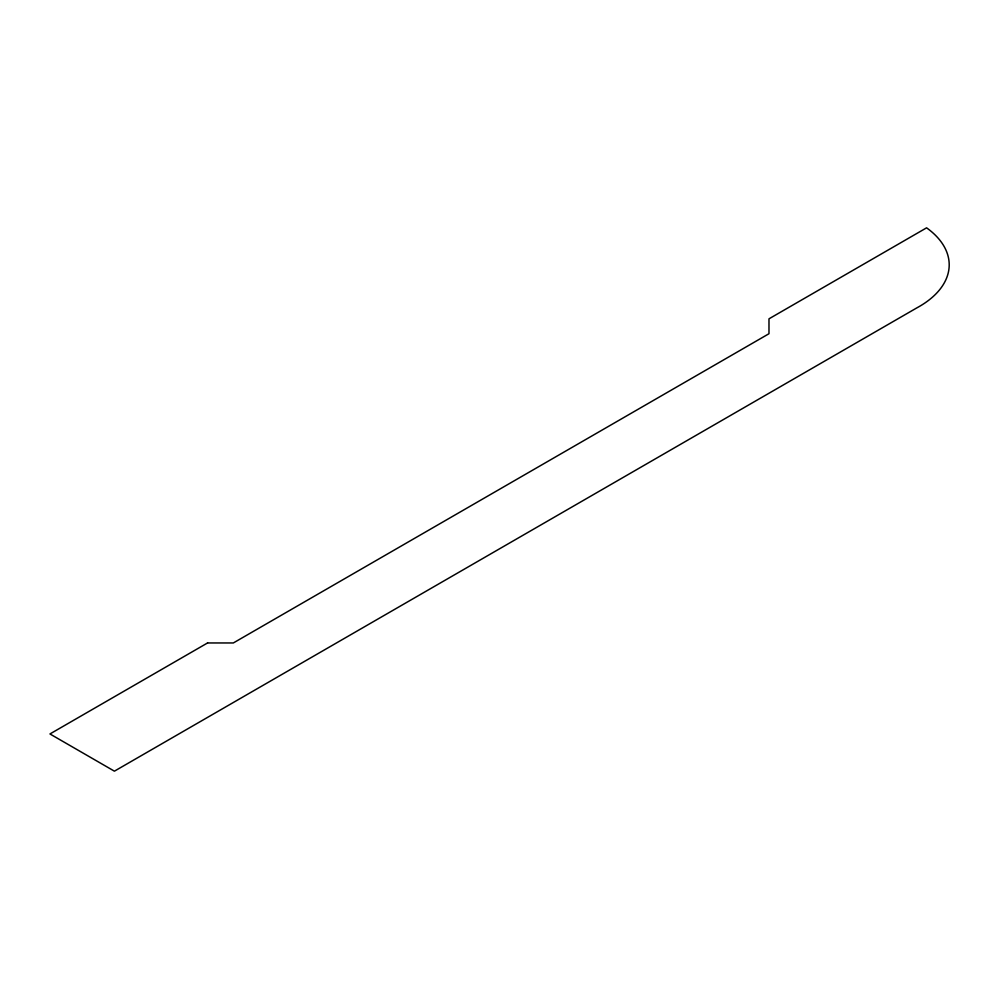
<?xml version="1.0" encoding="UTF-8"?>
<svg xmlns="http://www.w3.org/2000/svg" width="999" height="999" viewBox="0 0 999 999"><rect width="100%" height="100%" fill="white"/><g stroke="black" fill="none" stroke-linecap="round" stroke-linejoin="round"><path stroke-width="1.5" d="M207.555 642.956L49.95 733.953L114.41 771.166L916.907 307.842A102.085 58.941 0 0 0 926.585 227.834L768.98 318.831L768.98 333.716L233.341 642.956L207.555 642.956"/></g></svg>
